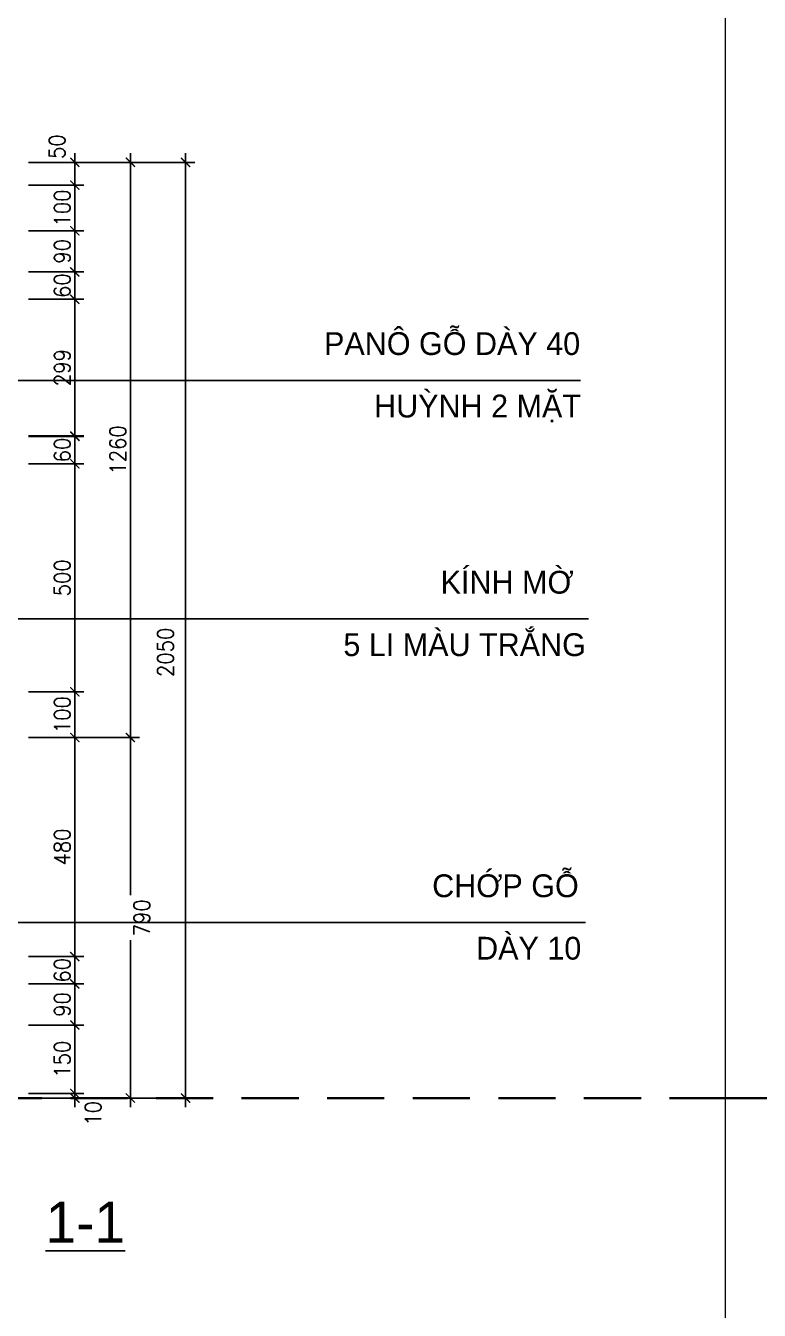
# Model space of a CAD drawing. Header units: millimetres. Extents: x -529782 to -142003, y -492574 to -273331.
# Drawn here: x -240327 to -238720, y -428329 to -425514 of the extents above; entities that cross this region are included whole.
import ezdxf
from ezdxf.enums import TextEntityAlignment as Align

# ---------------------------------------------------------------- set-up
doc = ezdxf.new("R2010")
doc.units = ezdxf.units.MM
doc.header["$LTSCALE"] = 500
doc.header["$MEASUREMENT"] = 0
doc.header["$PDMODE"] = 3
doc.linetypes.add('HIDDEN', pattern=[0.375, 0.25, -0.125])
doc.layers.get('0').update_dxf_attribs({"linetype": 'CONTINUOUS', "lineweight": 13})
doc.layers.get('Defpoints').update_dxf_attribs({"color": 255, "linetype": 'CONTINUOUS', "lineweight": 13})
for name, color, linetype, lineweight in [('4.dim 08', 8, 'CONTINUOUS', 13), ('9.text \xad white', 7, 'CONTINUOUS', 15), ('CA.dim 08', 251, 'CONTINUOUS', 13), ('cat', 4, 'CONTINUOUS', 35)]:
    doc.layers.add(name, color=color, linetype=linetype, lineweight=lineweight)
doc.layers.add('TEXT', color=3, linetype='CONTINUOUS')
doc.styles.add('CA.JSC1', font='')
doc.styles.get("Standard").update_dxf_attribs({"font": 'txt.shx', "width": 0.9})
doc.styles.add('VUA', font='')
doc.styles.get('CA.JSC1').set_extended_font_data('.VnAvantH')
doc.styles.get('VUA').set_extended_font_data('.VnAvantH')
doc.dimstyles.new('CA 20', dxfattribs={"dimscale": 0, "dimtxt": 35, "dimasz": 20, "dimexe": 20, "dimexo": 0, "dimgap": 10, "dimtad": 1, "dimdec": 0, "dimzin": 0, "dimdsep": 46, "dimtxsty": 'Standard', "dimblk": 'ARCHTICK', "dimcen": 0.09, "dimdle": 20, "dimclrd": 256, "dimclre": 256, "dimclrt": 7, "dimadec": 0, "dimazin": 0, "dimtfac": 1, "dimtdec": 0, "dimtix": 1, "dimtmove": 2, "dimatfit": 3, "dimldrblk": 'DOT', "dimfxl": 1, "dimtolj": 1, "dimtzin": 0, "dimarcsym": 0})
doc.dimstyles.new('CA 30', dxfattribs={"dimscale": 0, "dimtxt": 60, "dimasz": 30, "dimexe": 30, "dimexo": 0, "dimgap": 15, "dimtad": 1, "dimdec": 0, "dimzin": 0, "dimdsep": 46, "dimtxsty": 'Standard', "dimblk": 'ARCHTICK', "dimcen": 0.09, "dimdle": 30, "dimclrd": 256, "dimclre": 256, "dimclrt": 7, "dimadec": 0, "dimazin": 0, "dimtfac": 1, "dimtdec": 0, "dimtix": 1, "dimtmove": 2, "dimatfit": 3, "dimldrblk": 'DOT', "dimfxl": 1, "dimtolj": 1, "dimtzin": 0, "dimarcsym": 0})

# ---------------------------------------------------------------- blocks, each defined once
blk = doc.blocks.new('_ArchTick')
at = {"color": 1, "linetype": 'ByBlock', "const_width": 0.15}
blk.add_lwpolyline([(-0.5, -0.5), (0.5, 0.5)], dxfattribs=at)
blk = doc.blocks.new('*D1798')
at = {"layer": '4.dim 08', "lineweight": -2, "transparency": 16777216}
for p, q in [((-240320.8, -425813.7), (-240199.1, -425813.7)), ((-240219.1, -425883.7), (-240219.1, -425793.7)), ((-240320.8, -425863.7), (-240199.1, -425863.7))]:
    blk.add_line(p, q, dxfattribs=at)
at = {"layer": 'Defpoints', "color": 0, "transparency": 16777216}
for p in [(-240320.8, -425813.7), (-240219.1, -425813.7), (-240320.8, -425863.7)]:
    blk.add_point(p, dxfattribs=at)
at = {"layer": '4.dim 08', "lineweight": -2, "transparency": 16777216, "xscale": 20, "yscale": 20, "zscale": 20}
for p, rotation in [((-240219.1, -425813.7), 90), ((-240219.1, -425863.7), 270)]:
    blk.add_blockref('_ArchTick', p, dxfattribs=dict(at, rotation=rotation))
at = {"layer": '4.dim 08', "color": 7, "transparency": 16777216, "insert": (-240258.1, -425779.3), "char_height": 35, "attachment_point": 5, "rotation": 90}
blk.add_mtext('\\A1;50', dxfattribs=at)
blk = doc.blocks.new('_DOT')
at = {"color": 1, "linetype": 'ByBlock'}
blk.add_line((-0.5, 0), (-1, 0), dxfattribs=at)
at = {"color": 1, "linetype": 'ByBlock', "const_width": 0.5}
blk.add_lwpolyline([(-0.25, 0, 1), (0.25, 0, 1)], format="xyb", close=True, dxfattribs=at)
blk = doc.blocks.new('*D1799')
at = {"layer": '4.dim 08', "lineweight": -2, "transparency": 16777216}
for p, q in [((-240320.8, -425863.7), (-240199.1, -425863.7)), ((-240219.1, -425983.7), (-240219.1, -425843.7)), ((-240320.8, -425963.7), (-240199.1, -425963.7))]:
    blk.add_line(p, q, dxfattribs=at)
at = {"layer": 'Defpoints', "color": 0, "transparency": 16777216}
for p in [(-240320.8, -425863.7), (-240219.1, -425863.7), (-240320.8, -425963.7)]:
    blk.add_point(p, dxfattribs=at)
at = {"layer": '4.dim 08', "lineweight": -2, "transparency": 16777216, "xscale": 20, "yscale": 20, "zscale": 20}
for p, rotation in [((-240219.1, -425863.7), 90), ((-240219.1, -425963.7), 270)]:
    blk.add_blockref('_ArchTick', p, dxfattribs=dict(at, rotation=rotation))
at = {"layer": '4.dim 08', "color": 7, "transparency": 16777216, "insert": (-240246.6, -425913.7), "char_height": 35, "attachment_point": 5, "rotation": 90}
blk.add_mtext('\\A1;100', dxfattribs=at)
blk = doc.blocks.new('*D1800')
at = {"layer": '4.dim 08', "lineweight": -2, "transparency": 16777216}
for p, q in [((-240219.1, -426053.7), (-240219.1, -426033.7)), ((-240320.8, -426053.7), (-240199.1, -426053.7)), ((-240219.1, -426053.7), (-240219.1, -426113.7)), ((-240320.8, -426113.7), (-240199.1, -426113.7)), ((-240219.1, -426113.7), (-240219.1, -426133.7))]:
    blk.add_line(p, q, dxfattribs=at)
at = {"layer": 'Defpoints', "color": 0, "transparency": 16777216}
for p in [(-240320.8, -426053.7), (-240320.8, -426113.7), (-240219.1, -426113.7)]:
    blk.add_point(p, dxfattribs=at)
at = {"layer": '4.dim 08', "lineweight": -2, "transparency": 16777216, "xscale": 20, "yscale": 20, "zscale": 20}
for p, rotation in [((-240219.1, -426053.7), 270), ((-240219.1, -426113.7), 90)]:
    blk.add_blockref('_ArchTick', p, dxfattribs=dict(at, rotation=rotation))
at = {"layer": '4.dim 08', "color": 7, "transparency": 16777216, "insert": (-240246.6, -426083.7), "char_height": 35, "attachment_point": 5, "rotation": 90}
blk.add_mtext('\\A1;60', dxfattribs=at)
blk = doc.blocks.new('*D1801')
at = {"layer": '4.dim 08', "lineweight": -2, "transparency": 16777216}
for p, q in [((-240219.1, -425943.7), (-240219.1, -426073.7)), ((-240320.8, -425963.7), (-240199.1, -425963.7)), ((-240320.8, -426053.7), (-240199.1, -426053.7))]:
    blk.add_line(p, q, dxfattribs=at)
at = {"layer": 'Defpoints', "color": 0, "transparency": 16777216}
for p in [(-240320.8, -425963.7), (-240320.8, -426053.7), (-240219.1, -426053.7)]:
    blk.add_point(p, dxfattribs=at)
at = {"layer": '4.dim 08', "lineweight": -2, "transparency": 16777216, "xscale": 20, "yscale": 20, "zscale": 20}
for p, rotation in [((-240219.1, -425963.7), 90), ((-240219.1, -426053.7), 270)]:
    blk.add_blockref('_ArchTick', p, dxfattribs=dict(at, rotation=rotation))
at = {"layer": '4.dim 08', "color": 7, "transparency": 16777216, "insert": (-240246.6, -426008.7), "char_height": 35, "attachment_point": 5, "rotation": 90}
blk.add_mtext('\\A1;90', dxfattribs=at)
blk = doc.blocks.new('*D1802')
at = {"layer": '4.dim 08', "lineweight": -2, "transparency": 16777216}
for p, q in [((-240219.1, -426414.2), (-240219.1, -426394.2)), ((-240320.8, -426414.2), (-240199.1, -426414.2)), ((-240219.1, -426414.2), (-240219.1, -426474.2)), ((-240320.8, -426474.2), (-240199.1, -426474.2)), ((-240219.1, -426474.2), (-240219.1, -426494.2))]:
    blk.add_line(p, q, dxfattribs=at)
at = {"layer": 'Defpoints', "color": 0, "transparency": 16777216}
for p in [(-240320.8, -426414.2), (-240320.8, -426474.2), (-240219.1, -426474.2)]:
    blk.add_point(p, dxfattribs=at)
at = {"layer": '4.dim 08', "lineweight": -2, "transparency": 16777216, "xscale": 20, "yscale": 20, "zscale": 20}
for p, rotation in [((-240219.1, -426414.2), 270), ((-240219.1, -426474.2), 90)]:
    blk.add_blockref('_ArchTick', p, dxfattribs=dict(at, rotation=rotation))
at = {"layer": '4.dim 08', "color": 7, "transparency": 16777216, "insert": (-240246.6, -426444.2), "char_height": 35, "attachment_point": 5, "rotation": 90}
blk.add_mtext('\\A1;60', dxfattribs=at)
blk = doc.blocks.new('*D1803')
at = {"layer": '4.dim 08', "lineweight": -2, "transparency": 16777216}
for p, q in [((-240219.1, -426093.7), (-240219.1, -426433.2)), ((-240320.8, -426113.7), (-240199.1, -426113.7)), ((-240320.8, -426413.2), (-240199.1, -426413.2))]:
    blk.add_line(p, q, dxfattribs=at)
at = {"layer": 'Defpoints', "color": 0, "transparency": 16777216}
for p in [(-240320.8, -426113.7), (-240320.8, -426413.2), (-240219.1, -426413.2)]:
    blk.add_point(p, dxfattribs=at)
at = {"layer": '4.dim 08', "lineweight": -2, "transparency": 16777216, "xscale": 20, "yscale": 20, "zscale": 20}
for p, rotation in [((-240219.1, -426113.7), 90), ((-240219.1, -426413.2), 270)]:
    blk.add_blockref('_ArchTick', p, dxfattribs=dict(at, rotation=rotation))
at = {"layer": '4.dim 08', "color": 7, "transparency": 16777216, "insert": (-240246.6, -426263.5), "char_height": 35, "attachment_point": 5, "rotation": 90}
blk.add_mtext('\\A1;299', dxfattribs=at)
blk = doc.blocks.new('*D1804')
at = {"layer": '4.dim 08', "lineweight": -2, "transparency": 16777216}
for p, q in [((-240320.8, -427073.7), (-240199.1, -427073.7)), ((-240219.1, -427053.7), (-240219.1, -427573.7)), ((-240320.8, -427553.7), (-240199.1, -427553.7))]:
    blk.add_line(p, q, dxfattribs=at)
at = {"layer": 'Defpoints', "color": 0, "transparency": 16777216}
for p in [(-240320.8, -427073.7), (-240320.8, -427553.7), (-240219.1, -427553.7)]:
    blk.add_point(p, dxfattribs=at)
at = {"layer": '4.dim 08', "lineweight": -2, "transparency": 16777216, "xscale": 20, "yscale": 20, "zscale": 20}
for p, rotation in [((-240219.1, -427073.7), 90), ((-240219.1, -427553.7), 270)]:
    blk.add_blockref('_ArchTick', p, dxfattribs=dict(at, rotation=rotation))
at = {"layer": '4.dim 08', "color": 7, "transparency": 16777216, "insert": (-240246.6, -427313.7), "char_height": 35, "attachment_point": 5, "rotation": 90}
blk.add_mtext('\\A1;480', dxfattribs=at)
blk = doc.blocks.new('*D1805')
at = {"layer": '4.dim 08', "lineweight": -2, "transparency": 16777216}
for p, q in [((-240320.8, -427613.7), (-240199.1, -427613.7)), ((-240219.1, -427593.7), (-240219.1, -427723.7)), ((-240320.8, -427703.7), (-240199.1, -427703.7))]:
    blk.add_line(p, q, dxfattribs=at)
at = {"layer": 'Defpoints', "color": 0, "transparency": 16777216}
for p in [(-240320.8, -427613.7), (-240320.8, -427703.7), (-240219.1, -427703.7)]:
    blk.add_point(p, dxfattribs=at)
at = {"layer": '4.dim 08', "lineweight": -2, "transparency": 16777216, "xscale": 20, "yscale": 20, "zscale": 20}
for p, rotation in [((-240219.1, -427613.7), 90), ((-240219.1, -427703.7), 270)]:
    blk.add_blockref('_ArchTick', p, dxfattribs=dict(at, rotation=rotation))
at = {"layer": '4.dim 08', "color": 7, "transparency": 16777216, "insert": (-240246.6, -427658.7), "char_height": 35, "attachment_point": 5, "rotation": 90}
blk.add_mtext('\\A1;90', dxfattribs=at)
blk = doc.blocks.new('*D1806')
at = {"layer": '4.dim 08', "lineweight": -2, "transparency": 16777216}
for p, q in [((-240320.8, -427553.7), (-240199.1, -427553.7)), ((-240219.1, -427553.7), (-240219.1, -427533.7)), ((-240219.1, -427553.7), (-240219.1, -427613.7)), ((-240320.8, -427613.7), (-240199.1, -427613.7)), ((-240219.1, -427613.7), (-240219.1, -427633.7))]:
    blk.add_line(p, q, dxfattribs=at)
at = {"layer": 'Defpoints', "color": 0, "transparency": 16777216}
for p in [(-240320.8, -427553.7), (-240320.8, -427613.7), (-240219.1, -427613.7)]:
    blk.add_point(p, dxfattribs=at)
at = {"layer": '4.dim 08', "lineweight": -2, "transparency": 16777216, "xscale": 20, "yscale": 20, "zscale": 20}
for p, rotation in [((-240219.1, -427553.7), 270), ((-240219.1, -427613.7), 90)]:
    blk.add_blockref('_ArchTick', p, dxfattribs=dict(at, rotation=rotation))
at = {"layer": '4.dim 08', "color": 7, "transparency": 16777216, "insert": (-240246.6, -427583.7), "char_height": 35, "attachment_point": 5, "rotation": 90}
blk.add_mtext('\\A1;60', dxfattribs=at)
blk = doc.blocks.new('*D1807')
at = {"layer": '4.dim 08', "lineweight": -2, "transparency": 16777216}
for p, q in [((-240219.1, -426953.7), (-240219.1, -427093.7)), ((-240320.8, -426973.7), (-240199.1, -426973.7)), ((-240320.8, -427073.7), (-240199.1, -427073.7))]:
    blk.add_line(p, q, dxfattribs=at)
at = {"layer": 'Defpoints', "color": 0, "transparency": 16777216}
for p in [(-240320.8, -426973.7), (-240320.8, -427073.7), (-240219.1, -427073.7)]:
    blk.add_point(p, dxfattribs=at)
at = {"layer": '4.dim 08', "lineweight": -2, "transparency": 16777216, "xscale": 20, "yscale": 20, "zscale": 20}
for p, rotation in [((-240219.1, -426973.7), 90), ((-240219.1, -427073.7), 270)]:
    blk.add_blockref('_ArchTick', p, dxfattribs=dict(at, rotation=rotation))
at = {"layer": '4.dim 08', "color": 7, "transparency": 16777216, "insert": (-240246.6, -427023.7), "char_height": 35, "attachment_point": 5, "rotation": 90}
blk.add_mtext('\\A1;100', dxfattribs=at)
blk = doc.blocks.new('*D1808')
at = {"layer": '4.dim 08', "lineweight": -2, "transparency": 16777216}
for p, q in [((-240320.8, -425813.7), (-240077.4, -425813.7)), ((-240097.4, -425793.7), (-240097.4, -427093.7)), ((-240320.8, -427073.7), (-240077.4, -427073.7))]:
    blk.add_line(p, q, dxfattribs=at)
at = {"layer": 'Defpoints', "color": 0, "transparency": 16777216}
for p in [(-240320.8, -425813.7), (-240320.8, -427073.7), (-240097.4, -427073.7)]:
    blk.add_point(p, dxfattribs=at)
at = {"layer": '4.dim 08', "lineweight": -2, "transparency": 16777216, "xscale": 20, "yscale": 20, "zscale": 20}
for p, rotation in [((-240097.4, -425813.7), 90), ((-240097.4, -427073.7), 270)]:
    blk.add_blockref('_ArchTick', p, dxfattribs=dict(at, rotation=rotation))
at = {"layer": '4.dim 08', "color": 7, "transparency": 16777216, "insert": (-240124.9, -426443.7), "char_height": 35, "attachment_point": 5, "rotation": 90}
blk.add_mtext('\\A1;1260', dxfattribs=at)
blk = doc.blocks.new('*D1809')
at = {"layer": '4.dim 08', "lineweight": -2, "transparency": 16777216}
for p, q in [((-240219.1, -426454.2), (-240219.1, -426993.7)), ((-240320.8, -426474.2), (-240199.1, -426474.2)), ((-240320.8, -426973.7), (-240199.1, -426973.7))]:
    blk.add_line(p, q, dxfattribs=at)
at = {"layer": 'Defpoints', "color": 0, "transparency": 16777216}
for p in [(-240320.8, -426474.2), (-240320.8, -426973.7), (-240219.1, -426973.7)]:
    blk.add_point(p, dxfattribs=at)
at = {"layer": '4.dim 08', "lineweight": -2, "transparency": 16777216, "xscale": 20, "yscale": 20, "zscale": 20}
for p, rotation in [((-240219.1, -426474.2), 90), ((-240219.1, -426973.7), 270)]:
    blk.add_blockref('_ArchTick', p, dxfattribs=dict(at, rotation=rotation))
at = {"layer": '4.dim 08', "color": 7, "transparency": 16777216, "insert": (-240246.6, -426724), "char_height": 35, "attachment_point": 5, "rotation": 90}
blk.add_mtext('\\A1;500', dxfattribs=at)
blk = doc.blocks.new('*D1813')
at = {"layer": '4.dim 08', "lineweight": -2, "transparency": 16777216}
for p, q in [((-240219.1, -427853.7), (-240219.1, -427833.7)), ((-240320.8, -427853.7), (-240199.1, -427853.7)), ((-240320.8, -427863.7), (-240199.1, -427863.7)), ((-240219.1, -427853.7), (-240219.1, -427863.7)), ((-240219.1, -427863.7), (-240219.1, -427883.7))]:
    blk.add_line(p, q, dxfattribs=at)
at = {"layer": 'Defpoints', "color": 0, "transparency": 16777216}
for p in [(-240320.8, -427853.7), (-240320.8, -427863.7), (-240219.1, -427863.7)]:
    blk.add_point(p, dxfattribs=at)
at = {"layer": '4.dim 08', "lineweight": -2, "transparency": 16777216, "xscale": 20, "yscale": 20, "zscale": 20}
for p, rotation in [((-240219.1, -427853.7), 270), ((-240219.1, -427863.7), 90)]:
    blk.add_blockref('_ArchTick', p, dxfattribs=dict(at, rotation=rotation))
at = {"layer": '4.dim 08', "color": 7, "transparency": 16777216, "insert": (-240179.1, -427897.4), "char_height": 35, "attachment_point": 5, "rotation": 90}
blk.add_mtext('\\A1;10', dxfattribs=at)
blk = doc.blocks.new('*D1821')
at = {"layer": '4.dim 08', "lineweight": -2, "transparency": 16777216}
for p, q in [((-240320.8, -425813.7), (-239956.4, -425813.7)), ((-239976.4, -427883.7), (-239976.4, -425793.7)), ((-240320.8, -427863.7), (-239956.4, -427863.7))]:
    blk.add_line(p, q, dxfattribs=at)
at = {"layer": 'Defpoints', "color": 0, "transparency": 16777216}
for p in [(-240320.8, -425813.7), (-239976.4, -425813.7), (-240320.8, -427863.7)]:
    blk.add_point(p, dxfattribs=at)
at = {"layer": '4.dim 08', "lineweight": -2, "transparency": 16777216, "xscale": 20, "yscale": 20, "zscale": 20}
for p, rotation in [((-239976.4, -425813.7), 90), ((-239976.4, -427863.7), 270)]:
    blk.add_blockref('_ArchTick', p, dxfattribs=dict(at, rotation=rotation))
at = {"layer": '4.dim 08', "color": 7, "transparency": 16777216, "insert": (-240020.4, -426887.2), "char_height": 35, "attachment_point": 5, "rotation": 90}
blk.add_mtext('\\A1;2050', dxfattribs=at)
blk = doc.blocks.new('*D1822')
at = {"layer": '4.dim 08', "lineweight": -2, "transparency": 16777216}
for p, q in [((-240320.8, -427073.7), (-240077.4, -427073.7)), ((-240097.4, -427053.7), (-240097.4, -427419.4)), ((-240097.4, -427883.7), (-240097.4, -427518.1)), ((-240320.8, -427863.7), (-240077.4, -427863.7))]:
    blk.add_line(p, q, dxfattribs=at)
at = {"layer": 'Defpoints', "color": 0, "transparency": 16777216}
for p in [(-240320.8, -427073.7), (-240320.8, -427863.7), (-240097.4, -427863.7)]:
    blk.add_point(p, dxfattribs=at)
at = {"layer": '4.dim 08', "lineweight": -2, "transparency": 16777216, "xscale": 20, "yscale": 20, "zscale": 20}
for p, rotation in [((-240097.4, -427073.7), 90), ((-240097.4, -427863.7), 270)]:
    blk.add_blockref('_ArchTick', p, dxfattribs=dict(at, rotation=rotation))
at = {"layer": '4.dim 08', "color": 7, "transparency": 16777216, "insert": (-240072.4, -427468.7), "char_height": 35, "attachment_point": 5, "rotation": 90}
blk.add_mtext('\\A1;790', dxfattribs=at)
blk = doc.blocks.new('*D1823')
at = {"layer": '4.dim 08', "lineweight": -2, "transparency": 16777216}
for p, q in [((-240219.1, -427683.7), (-240219.1, -427873.7)), ((-240320.8, -427703.7), (-240199.1, -427703.7)), ((-240320.8, -427853.7), (-240199.1, -427853.7))]:
    blk.add_line(p, q, dxfattribs=at)
at = {"layer": 'Defpoints', "color": 0, "transparency": 16777216}
for p in [(-240320.8, -427703.7), (-240320.8, -427853.7), (-240219.1, -427853.7)]:
    blk.add_point(p, dxfattribs=at)
at = {"layer": '4.dim 08', "lineweight": -2, "transparency": 16777216, "xscale": 20, "yscale": 20, "zscale": 20}
for p, rotation in [((-240219.1, -427703.7), 90), ((-240219.1, -427853.7), 270)]:
    blk.add_blockref('_ArchTick', p, dxfattribs=dict(at, rotation=rotation))
at = {"layer": '4.dim 08', "color": 7, "transparency": 16777216, "insert": (-240246.6, -427778.7), "char_height": 35, "attachment_point": 5, "rotation": 90}
blk.add_mtext('\\A1;150', dxfattribs=at)

msp = doc.modelspace()

# ---------------------------------------------------------------- linework, layer by layer
at = {"layer": '4.dim 08'}
msp.add_line((-238794, -422444.1), (-238794, -429818), dxfattribs=at)
at = {"layer": 'cat', "linetype": 'HIDDEN'}
for p, q in [((-243228.7, -427863.7), (-238794, -427863.7)), ((-238794, -427863.7), (-234359.4, -427863.7))]:
    msp.add_line(p, q, dxfattribs=at)

# ---------------------------------------------------------------- texts
at = {"layer": '9.text \xad white', "style": 'CA.JSC1'}
for s, p in [('pan« gç dµy 40', (-239112, -426235.8)), ('huúnh 2 mÆt', (-239110.2, -426372.6)), ('KÝnh mê ', (-239107.7, -426758.6)), ('5 li mµu tr¾ng', (-239099.5, -426895.4)), ('chíp gç', (-239115.1, -427423.6)), ('dµy 10', (-239109.5, -427560.4))]:
    msp.add_text(s, height=50, dxfattribs=at).set_placement(p, align=Align.RIGHT)
at = {"layer": 'TEXT', "style": 'VUA'}
msp.add_text('%%U1-1', height=90, dxfattribs=at).set_placement((-240283.1, -428180.6))

# ---------------------------------------------------------------- dimensions: what is measured, and where the dimension line sits
at = {"layer": '4.dim 08'}
for base, p1, p2, angle, picture, middle in [((-240219.1, -425813.7), (-240320.8, -425863.7), (-240320.8, -425813.7), 90, '*D1798', (-240258.1, -425779.3)), ((-239976.4, -425813.7), (-240320.8, -427863.7), (-240320.8, -425813.7), 270, '*D1821', (-240020.4, -426887.2)), ((-240097.4, -427863.7), (-240320.8, -427073.7), (-240320.8, -427863.7), 270, '*D1822', (-240072.4, -427468.7)), ((-240219.1, -427863.7), (-240320.8, -427853.7), (-240320.8, -427863.7), 270, '*D1813', (-240179.1, -427897.4))]:
    dim = msp.add_linear_dim(base=base, p1=p1, p2=p2, angle=angle, dimstyle='CA 20', override={"dimscale": 1}, dxfattribs=at)
    dim.commit()
    dim.dimension.update_dxf_attribs({"geometry": picture, "text_midpoint": middle, "dimtype": 160})
for base, p1, p2, picture, middle in [((-240097.4, -427073.7), (-240320.8, -425813.7), (-240320.8, -427073.7), '*D1808', (-240124.9, -426443.7)), ((-240219.1, -425863.7), (-240320.8, -425963.7), (-240320.8, -425863.7), '*D1799', (-240246.6, -425913.7)), ((-240219.1, -426113.7), (-240320.8, -426053.7), (-240320.8, -426113.7), '*D1800', (-240246.6, -426083.7)), ((-240219.1306678, -426413.2344376), (-240320.8199363, -426113.7344376), (-240320.8199363, -426413.2344376), '*D1803', (-240246.6306678, -426263.4844376)), ((-240219.1, -426474.2), (-240320.8, -426414.2), (-240320.8, -426474.2), '*D1802', (-240246.6, -426444.2)), ((-240219.1306678, -426973.7344376), (-240320.8199363, -426474.2344376), (-240320.8199363, -426973.7344376), '*D1809', (-240246.6306678, -426723.9844376)), ((-240219.1, -427073.7), (-240320.8, -426973.7), (-240320.8, -427073.7), '*D1807', (-240246.6, -427023.7)), ((-240219.1, -427553.7), (-240320.8, -427073.7), (-240320.8, -427553.7), '*D1804', (-240246.6, -427313.7)), ((-240219.1, -427613.7), (-240320.8, -427553.7), (-240320.8, -427613.7), '*D1806', (-240246.6, -427583.7)), ((-240219.1, -427703.7), (-240320.8, -427613.7), (-240320.8, -427703.7), '*D1805', (-240246.6, -427658.7)), ((-240219.1, -427853.7), (-240320.8, -427703.7), (-240320.8, -427853.7), '*D1823', (-240246.6, -427778.7))]:
    dim = msp.add_linear_dim(base=base, p1=p1, p2=p2, angle=270, dimstyle='CA 20', override={"dimscale": 1}, dxfattribs=at)
    dim.commit()
    dim.dimension.update_dxf_attribs({"geometry": picture, "text_midpoint": middle})
dim = msp.add_aligned_dim(p1=(-240320.8, -425963.7), p2=(-240320.8, -426053.7), distance=101.7, dimstyle='CA 20', override={"dimscale": 1}, dxfattribs=at)
dim.commit()
dim.dimension.update_dxf_attribs({"geometry": '*D1801', "text_midpoint": (-240246.6, -426008.7)})

# ---------------------------------------------------------------- leaders
at = {"layer": 'CA.dim 08'}
for points in [[(-241419.1, -426291.3), (-239111.5, -426291.3)], [(-241170.8, -426814), (-239093.9, -426814)], [(-241424.5, -427479.1), (-239100.5, -427479.1)]]:
    msp.add_leader(points, dimstyle='CA 30', override={"dimscale": 1}, dxfattribs=at)

doc.saveas('drawing.dxf')
